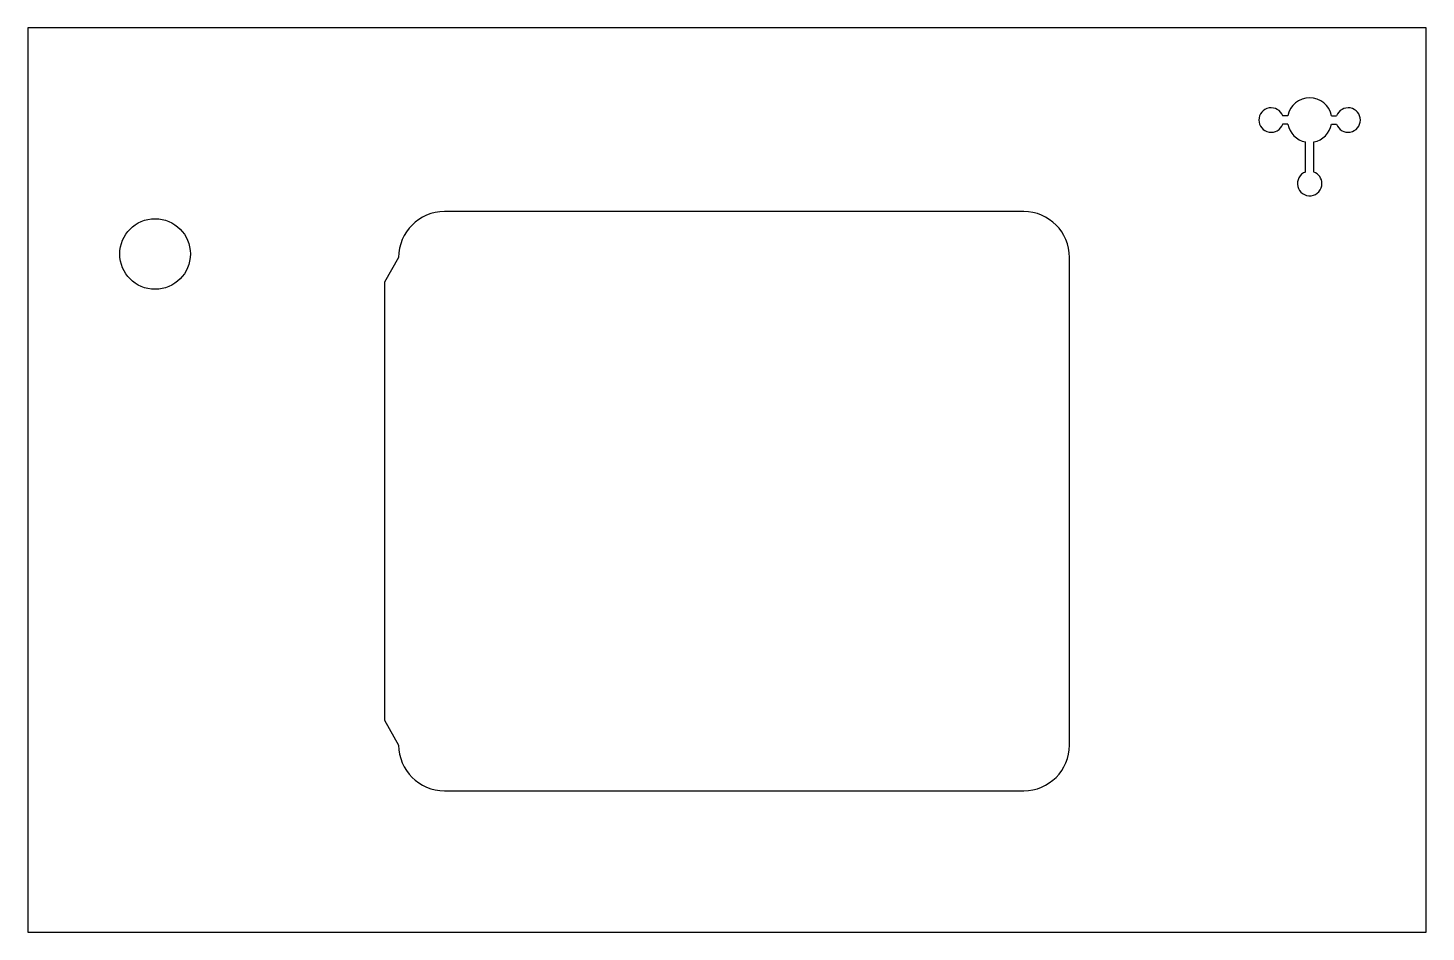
# Model space of a CAD drawing. Header units: inches. Extents: x 0 to 24.8, y 0 to 16.
import ezdxf

# ---------------------------------------------------------------- set-up
doc = ezdxf.new("R2010")
doc.units = ezdxf.units.IN
doc.header["$MEASUREMENT"] = 0
doc.layers.add('CAD', color=7, linetype='Continuous')

msp = doc.modelspace()

# ---------------------------------------------------------------- linework, layer by layer
at = {"layer": 'CAD', "linetype": 'Continuous'}
for p, q in [((0, 16), (0, 0)), ((24.75, 16), (0, 16)), ((24.75, 0), (24.75, 16)), ((22.303, 14.444), (22.211, 14.444)), ((23.077, 14.444), (23.167, 14.444)), ((22.303, 14.296), (22.211, 14.296)), ((23.077, 14.296), (23.167, 14.296)), ((22.616, 13.451), (22.616, 13.983)), ((22.764, 13.451), (22.764, 13.983)), ((17.628, 12.75), (7.372, 12.75)), ((6.562, 11.94), (6.312, 11.5)), ((18.438, 3.31), (18.438, 11.94)), ((6.312, 11.5), (6.312, 3.75)), ((6.312, 3.75), (6.562, 3.31)), ((7.372, 2.5), (17.628, 2.5)), ((0, 0), (24.75, 0))]:
    msp.add_line(p, q, dxfattribs=at)
msp.add_circle((2.25, 12), 0.625, dxfattribs=at)
for centre, radius, start, end in [((22.69, 14.37), 0.394, 10.7905, 169.2095), ((22.008, 14.37), 0.217, 19.9323, 340.0677), ((23.371, 14.37), 0.217, 0, 160.0677), ((23.371, 14.37), 0.217, 199.9323, 0), ((22.69, 14.37), 0.394, 190.7905, 259.1629), ((22.69, 14.37), 0.394, 280.8371, 349.2095), ((22.69, 13.247), 0.217, 110.0209, 0), ((22.69, 13.247), 0.217, 0, 69.9791), ((7.372, 11.94), 0.81, 90, 180), ((17.628, 11.94), 0.81, 0, 90), ((7.372, 3.31), 0.81, 180, 270), ((17.628, 3.31), 0.81, 270, 0)]:
    msp.add_arc(centre, radius, start, end, dxfattribs=at)

doc.saveas('drawing.dxf')
